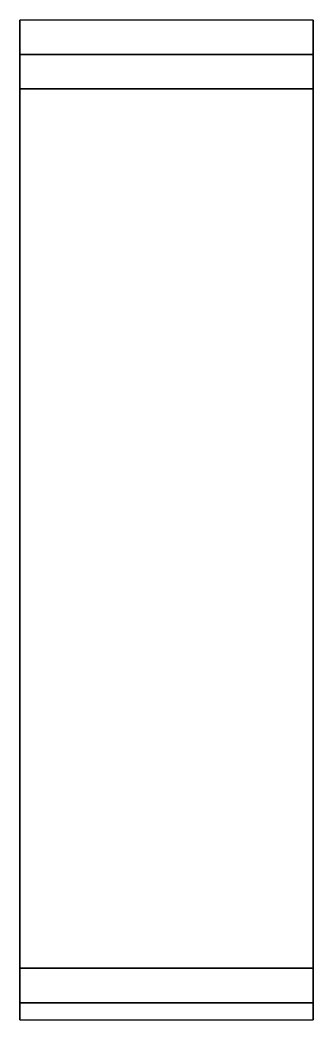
# Model space of a CAD drawing. Extents: x 0.8 to 0.97, y -1.36 to -0.78.
import ezdxf

# ---------------------------------------------------------------- set-up
doc = ezdxf.new("R2010")
doc.units = 0
doc.layers.add('CAN', color=2, linetype='CONTINUOUS')

msp = doc.modelspace()

# ---------------------------------------------------------------- linework, layer by layer
at = {"layer": 'CAN'}
for points in [[(0.97, -0.8, 1.1), (0.97, -0.78, 1.08), (0.8, -0.78, 1.08), (0.8, -0.8, 1.1)], [(0.8, -1.35, 1.05), (0.8, -0.8, 1.1), (0.8, -0.78, 1.08), (0.8, -1.36, 1.03)], [(0.8, -1.36, 1.03), (0.8, -0.78, 1.08), (0.8, -0.78, 0.9), (0.8, -1.21, 0.56)], [(0.8, -1.21, 0.56), (0.8, -0.78, 0.9), (0.8, -0.93, 0.56)], [(0.97, -1.36, 1.03), (0.97, -0.78, 1.08), (0.97, -0.8, 1.1), (0.97, -1.35, 1.05)], [(0.97, -1.21, 0.56), (0.97, -0.78, 0.9), (0.97, -0.78, 1.08), (0.97, -1.36, 1.03)], [(0.97, -1.21, 0.56), (0.97, -0.93, 0.56), (0.97, -0.78, 0.9), (0.97, -1.21, 0.56)], [(0.97, -0.82, 1.1), (0.97, -0.8, 1.1), (0.8, -0.8, 1.1), (0.8, -0.82, 1.1)], [(0.8, -1.33, 1.06), (0.8, -0.82, 1.1), (0.8, -0.8, 1.1), (0.8, -1.35, 1.05)], [(0.97, -1.35, 1.05), (0.97, -0.8, 1.1), (0.97, -0.82, 1.1), (0.97, -1.33, 1.06)], [(0.97, -1.33, 1.06), (0.97, -0.82, 1.1), (0.8, -0.82, 1.1), (0.8, -1.33, 1.06)], [(0.97, -1.35, 1.05), (0.97, -1.33, 1.06), (0.8, -1.33, 1.06), (0.8, -1.35, 1.05)], [(0.97, -1.36, 1.03), (0.97, -1.35, 1.05), (0.8, -1.35, 1.05), (0.8, -1.36, 1.03)]]:
    msp.add_3dface(points, dxfattribs=at)

doc.saveas('drawing.dxf')
